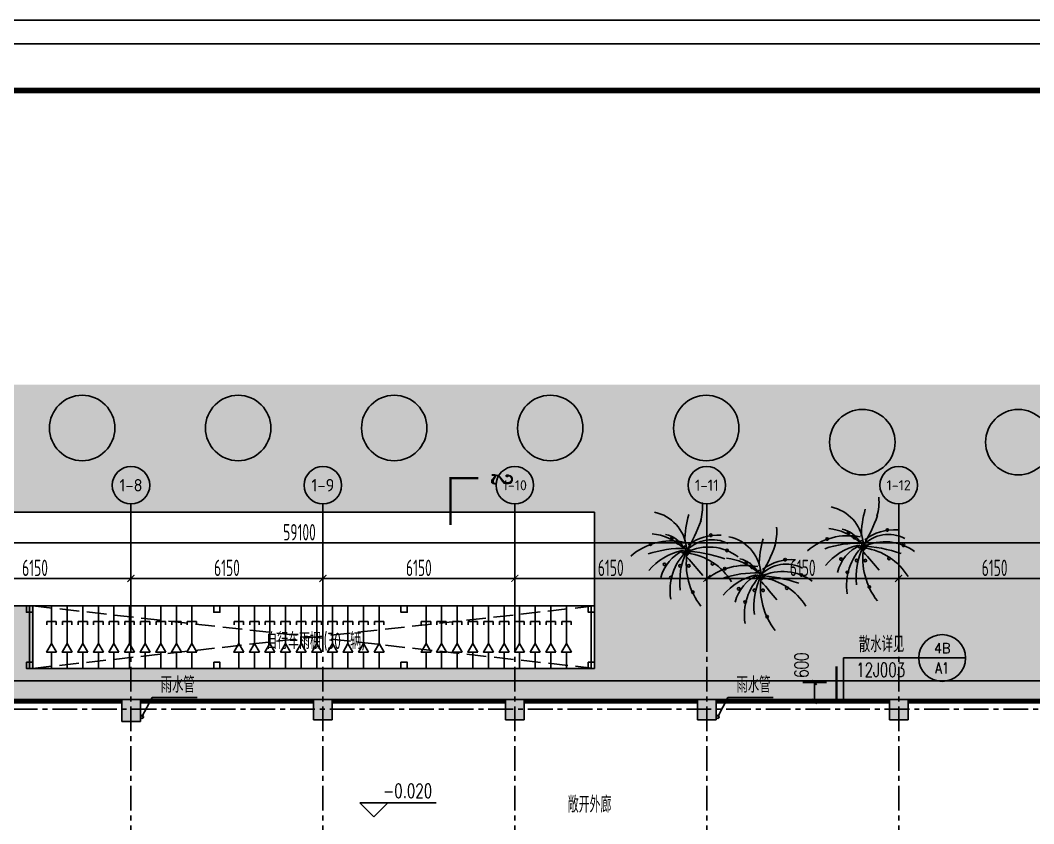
# Model space of a CAD drawing. Header units: millimetres. Extents: x -1048436 to -185795, y -983427 to 400387.
# Drawn here: x -732911 to -700435, y -428991 to -403260 of the extents above; entities that cross this region are included whole.
import ezdxf
from ezdxf.enums import TextEntityAlignment as Align

# ---------------------------------------------------------------- set-up
doc = ezdxf.new("R2010")
doc.units = ezdxf.units.MM
doc.header["$LTSCALE"] = 500
doc.linetypes.add('DASH', pattern=[0.35, 0.25, -0.1])
doc.linetypes.add('一层轴网$0$CENTER', pattern=[50.8, 31.75, -6.35, 6.35, -6.35])
for name, color, linetype in [('AXIS_TEXT', 7, 'Continuous'), ('A绿-1', 94, 'Continuous'), ('C-SHET-TTLB', 11, 'Continuous'), ('COLUMN', 254, 'Continuous'), ('DIM_LEAD', 3, 'Continuous'), ('DIM_SYMB', 3, 'Continuous'), ('PUB_DIM', 3, 'Continuous'), ('PUB_HATCH', 8, 'Continuous'), ('PUB_TEXT', 7, 'Continuous'), ('一层轴网$0$建-文字', 4, 'Continuous'), ('一层轴网$0$建-符号', 150, 'Continuous'), ('一层轴网$0$建-轴线', 1, '一层轴网$0$CENTER'), ('室外道路', 44, 'Continuous'), ('建-停车库', 55, 'Continuous'), ('建-墙', 254, 'Continuous'), ('建-屋面-排水沟落水口', 175, 'Continuous'), ('建-幕墙', 140, 'Continuous'), ('建-文字', 4, 'Continuous'), ('建-符号', 13, 'Continuous'), ('景-平面-绿化填充', 56, 'Continuous'), ('景-软景-乔木', 85, 'Continuous'), ('铺装填充', 251, 'Continuous')]:
    doc.layers.add(name, color=color, linetype=linetype)
doc.styles.add('_TCH_DIM', font='SIMPLEX', dxfattribs={"bigfont": 'GBCBIG'})
doc.styles.add('_TCH_DIM_T3', font='SIMPLEX', dxfattribs={"width": 0.705882, "bigfont": 'GBCBIG'})
doc.styles.add('_TCH_LABEL', font='COMPLEX', dxfattribs={"bigfont": 'GBCBIG'})
doc.styles.add('COMPLEX', font='COMPLEX')
doc.styles.add('ECADI', font='hzs.shx', dxfattribs={"width": 0.7, "bigfont": 'hztxt.shx'})
doc.styles.add('XD2008', font='xd-hzs.shx', dxfattribs={"width": 0.7, "bigfont": 'xd-hztxt.shx'})
doc.styles.add('一层轴网$0$XD2008', font='xd-hzs.shx', dxfattribs={"width": 0.7, "bigfont": 'xd-hztxt.shx'})
doc.styles.add('一层轴网$0$XD2008_T3', font='xd-hzs.shx', dxfattribs={"width": 0.7, "bigfont": 'xd-hztxt.shx'})
doc.dimstyles.new('_TCH_ARCH&&150', dxfattribs={"dimtxt": 446.25, "dimasz": 150, "dimexe": 375, "dimexo": 450, "dimgap": 150, "dimtad": 1, "dimdec": 0, "dimzin": 0, "dimdsep": 46, "dimtxsty": '_TCH_DIM_T3', "dimblk": 'ARCHTICK', "dimcen": 0.09, "dimclrt": 7, "dimazin": 2, "dimtfac": 1, "dimtdec": 0, "dimtix": 1, "dimtmove": 2, "dimatfit": 3, "dimldrblk": 'ARCHTICK', "dimfxl": 1, "dimtolj": 1, "dimtzin": 0, "dimarcsym": 0})
doc.dimstyles.new('一层轴网$0$XD100&&150', dxfattribs={"dimtxt": 525, "dimasz": 225, "dimexe": 150, "dimexo": 150, "dimgap": 75, "dimtad": 1, "dimdec": 0, "dimdsep": 46, "dimtxsty": '一层轴网$0$XD2008_T3', "dimblk": '一层轴网$0$_ARCHTICK', "dimcen": 2.5, "dimdle": 150, "dimclrt": 7, "dimaunit": 1, "dimadec": 0, "dimazin": 0, "dimtfac": 1, "dimtdec": 0, "dimtix": 1, "dimtmove": 0, "dimatfit": 3, "dimfxl": 1, "dimtolj": 1, "dimtzin": 0, "dimarcsym": 0})

# ---------------------------------------------------------------- blocks, each defined once
blk = doc.blocks.new('非机车位')
at = {"layer": '建-停车库'}
for p, q in [((0, 2000), (0, 1477)), ((0, 1200), (0, 0)), ((-150, 500), (-150, 600)), ((-150, 500), (150, 500)), ((150, 500), (150, 600))]:
    blk.add_line(p, q, dxfattribs=at)
blk.add_lwpolyline([(-160, 1477), (0, 1200), (160, 1477)], close=True, dxfattribs=at)
blk = doc.blocks.new('秋枫')
at = {"layer": 'A绿-1', "color": 0}
blk.add_circle((-7, -12), 1048, dxfattribs=at)
blk = doc.blocks.new('串钱柳')
at = {"layer": 'A绿-1'}
h = blk.add_hatch(color=0, dxfattribs=at)
edge = h.paths.add_edge_path()
edge.add_arc((-746, 114), 27, 180, 360)
edge.add_arc((-746, 114), 27, 0, 180)
edge = h.paths.add_edge_path()
edge.add_arc((-449, -316), 27, 180, 360)
edge.add_arc((-449, -316), 27, 0, 180)
edge = h.paths.add_edge_path()
edge.add_arc((-313, -598), 27, 180, 360)
edge.add_arc((-313, -598), 27, 0, 180)
edge = h.paths.add_edge_path()
edge.add_arc((-115, -346), 27, 180, 360)
edge.add_arc((-115, -346), 27, 0, 180)
edge = h.paths.add_edge_path()
edge.add_arc((70, -346), 27, 180, 360)
edge.add_arc((70, -346), 27, 0, 180)
edge = h.paths.add_edge_path()
edge.add_arc((157, -910), 27, 180, 360)
edge.add_arc((157, -910), 27, 0, 180)
edge = h.paths.add_edge_path()
edge.add_arc((578, -302), 27, 180, 360)
edge.add_arc((578, -302), 27, 0, 180)
edge = h.paths.add_edge_path()
edge.add_arc((887, -19), 27, 180, 360)
edge.add_arc((887, -19), 27, 0, 180)
edge = h.paths.add_edge_path()
edge.add_arc((541, 307), 27, 180, 360)
edge.add_arc((541, 307), 27, 0, 180)
edge = h.paths.add_edge_path()
edge.add_arc((-53, -49), 27, 180, 360)
edge.add_arc((-53, -49), 27, 0, 180)
edge = h.paths.add_edge_path()
edge.add_arc((83, -34), 27, 180, 360)
edge.add_arc((83, -34), 27, 0, 180)
edge = h.paths.add_edge_path()
edge.add_arc((33, -94), 27, 180, 360)
edge.add_arc((33, -94), 27, 0, 180)
edge = h.paths.add_edge_path()
edge.add_arc((-4, 55), 27, 180, 360)
edge.add_arc((-4, 55), 27, 0, 180)
edge = h.paths.add_edge_path()
edge.add_arc((21, -5), 27, 180, 360)
edge.add_arc((21, -5), 27, 0, 180)
edge = h.paths.add_edge_path()
edge.add_arc((-165, 144), 27, 180, 360)
edge.add_arc((-165, 144), 27, 0, 180)
edge = h.paths.add_edge_path()
edge.add_arc((-288, 248), 27, 180, 360)
h.paths.add_polyline_path([(30, -34), (32, -34), (32, -33), (30, -33)], flags=9)
h = blk.add_hatch(color=0, dxfattribs=at)
edge = h.paths.add_edge_path()
edge.add_arc((-288, 248), 27, 180, 360)
edge.add_arc((-288, 248), 27, 0, 180)
at = {"layer": 'A绿-1', "color": 0}
for centre, radius, start, end in [((-625, 893), 987, 342.9456, 6.4814), ((-839, -51), 867, 6.9904, 78.0284), ((2188, 139), 2205, 163.8561, 179.1105), ((-3104, 1844), 3647, 328.9873, 340.361), ((-834, -821), 1165, 48.7581, 83.8624), ((-538, -234), 568, 28.8901, 78.4579), ((-288, 248), 27, 0, 180), ((-288, 248), 27, 180, 0), ((688, -738), 1048, 85.8741, 126.9558), ((541, 307), 27, 0, 180), ((541, 307), 27, 180, 0), ((-302, -1133), 1318, 78.5516, 130.9815), ((-70, -2235), 2261, 88.3286, 108.729), ((-746, 114), 27, 0, 180), ((-746, 114), 27, 180, 0), ((-165, 144), 27, 0, 180), ((-165, 144), 27, 180, 0), ((-4, 55), 27, 0, 180), ((-4, 55), 27, 180, 0), ((21, -5), 27, 0, 180), ((567, -548), 760, 62.9909, 135.9102), ((492, -999), 1055, 53.3231, 115.7633), ((887, -19), 27, 0, 180), ((218, -1296), 1311, 103.0452, 139.7766), ((309, -801), 857, 114.0956, 166.2953), ((840, -868), 1169, 134.4861, 189.3762), ((1431, -704), 1555, 155.0888, 185.9637), ((-53, -49), 27, 0, 180), ((-53, -49), 27, 180, 0), ((-126, -2922), 2890, 70.5249, 87.8244), ((21, -5), 27, 180, 0), ((33, -94), 27, 0, 180), ((33, -94), 27, 180, 0), ((1480, -302), 1463, 171.2496, 218.2333), ((-5888, -5628), 8055, 39.0488, 42.6799), ((83, -34), 27, 0, 180), ((83, -34), 27, 180, 0), ((-119, -1360), 1293, 31.315, 82.1378), ((887, -19), 27, 180, 0), ((-449, -316), 27, 0, 180), ((-449, -316), 27, 180, 0), ((-115, -346), 27, 0, 180), ((-115, -346), 27, 180, 0), ((70, -346), 27, 0, 180), ((70, -346), 27, 180, 0), ((578, -302), 27, 0, 180), ((578, -302), 27, 180, 0), ((-313, -598), 27, 0, 180), ((-313, -598), 27, 180, 0), ((157, -910), 27, 0, 180), ((157, -910), 27, 180, 0)]:
    blk.add_arc(centre, radius, start, end, dxfattribs=at)
at = {"layer": 'A绿-1', "color": 0, "width": 0.8, "flags": 9}
for tag in ['YSIZE', 'XSIZE']:
    blk.add_attdef(tag, (30, -34), '', height=0.9, dxfattribs=at)
blk = doc.blocks.new('fdhgh')
at = {"layer": '景-平面-绿化填充'}
h = blk.add_hatch(dxfattribs=at)
h.set_pattern_fill('GRASS', color=256, scale=500, style=0)
h.set_pattern_definition([(90, (-26937.1, -803185.1), (-997.7955, 997.7955), [264.5807, -1731.0102]), (45, (-26937.1, -803185.1), (-997.7962, 997.7962), [264.5807, -1146.5161]), (135, (-26937.1, -803185.1), (-997.7962, -997.7962), [264.5807, -1146.5161])])
edge = h.paths.add_edge_path()
edge.add_line((-1391918, -533384), (-1391918, -500074))
edge.add_line((-1391918, -500074), (-1392920, -492192))
edge.add_line((-1392920, -492192), (-1460021, -492192))
edge.add_line((-1460021, -492192), (-1460021, -494283))
edge.add_arc((-1458021, -494283), 2000, 180, 270)
edge.add_line((-1458021, -496283), (-1434821, -496283))
edge.add_line((-1434821, -496283), (-1434821, -501283))
edge.add_line((-1434821, -501283), (-1452821, -501283))
edge.add_line((-1452821, -501283), (-1452821, -499283))
edge.add_line((-1452821, -499283), (-1458021, -499283))
edge.add_arc((-1458021, -501283), 2000, 90, 180)
edge.add_line((-1460021, -501283), (-1460021, -502283))
edge.add_line((-1460021, -502283), (-1406458, -502283))
edge.add_line((-1406458, -502283), (-1405476, -509988))
edge.add_line((-1405476, -509988), (-1405271, -509962))
edge.add_arc((-1405406, -508971), 1000, 277.7235, 360)
edge.add_line((-1404406, -508971), (-1404666, -506861))
edge.add_line((-1404666, -506861), (-1395440, -505688))
edge.add_line((-1395440, -505688), (-1393762, -518881))
edge.add_line((-1393762, -518881), (-1399615, -519626))
edge.add_arc((-1399489, -520618), 1000, 97.2475, 187.2475)
edge.add_line((-1400481, -520744), (-1400418, -521240))
edge.add_line((-1400418, -521240), (-1393573, -520369))
edge.add_line((-1393573, -520369), (-1391918, -533384))
edge = h.paths.add_edge_path()
edge.add_line((-1460644, -592730), (-1436235, -592730))
edge.add_line((-1436235, -592730), (-1436235, -590271))
edge.add_line((-1436235, -590271), (-1440973, -590271))
edge.add_line((-1440973, -590271), (-1440973, -582660))
edge.add_line((-1440973, -582660), (-1449771, -582659))
edge.add_line((-1449771, -582659), (-1449771, -583259))
edge.add_line((-1449771, -583259), (-1463873, -583259))
edge.add_line((-1463873, -583259), (-1463873, -584960))
edge.add_line((-1463873, -584960), (-1474580, -584960))
edge.add_line((-1474580, -584960), (-1476321, -583426))
edge.add_line((-1476321, -583426), (-1476321, -574192))
edge.add_line((-1476321, -574192), (-1481371, -574192))
edge.add_line((-1481371, -574192), (-1481371, -577350))
edge.add_arc((-1472371, -577350), 9000, 180, 247.0886)
edge.add_line((-1475875, -585640), (-1464599, -590406))
edge.add_arc((-1467358, -599627), 9626, 45.7713, 73.3481, ccw=False)
at = {"layer": '室外道路', "ltscale": 5}
for p, q in [((-1458021, -496283), (-1434821, -496283)), ((-1434821, -501283), (-1434821, -496283)), ((-1458021, -499283), (-1452821, -499283)), ((-1452821, -501283), (-1452821, -499283)), ((-1452821, -501283), (-1434821, -501283))]:
    blk.add_line(p, q, dxfattribs=at)
at = {"layer": '铺装填充', "linetype": 'DASH', "ltscale": 5}
for p, q in [((-1452821, -499283), (-1434821, -501283)), ((-1434821, -499283), (-1452821, -501283))]:
    blk.add_line(p, q, dxfattribs=at)
at = {"layer": '景-软景-乔木', "rotation": 359.9453817473567}
for p in [(-1451230, -493573), (-1446230, -493573), (-1441230, -493573), (-1436230, -493573), (-1431230, -493573), (-1426230, -494025), (-1421230, -494025)]:
    blk.add_blockref('秋枫', p, dxfattribs=at)
at = {"layer": '景-软景-乔木', "xscale": 1.5, "yscale": 1.5, "zscale": 1.5, "rotation": 359.9453817473567}
for p in [(-1426246, -497310), (-1431903, -497478), (-1429522, -498261)]:
    blk.add_blockref('串钱柳', p, dxfattribs=at)
blk = doc.blocks.new('_AXISO')
blk.add_circle((0, 0), 0.5)
at = {"layer": 'AXIS_TEXT', "style": 'COMPLEX', "width": 1.041667}
blk.add_attdef('A', text='', height=0.56, dxfattribs=at).set_placement((-0.25, -0.28), (0.25, -0.28), align=Align.FIT)
blk = doc.blocks.new('一层轴网$0$_ARCHTICK')
at = {"color": 0, "linetype": 'ByBlock', "const_width": 0.15}
blk.add_lwpolyline([(-0.5, -0.5), (0.5, 0.5)], dxfattribs=at)
blk = doc.blocks.new('*D2923')
at = {"layer": 'Defpoints', "color": 0, "transparency": 16777216}
for p in [(24000, 83960), (17850, 82276), (24000, 82276)]:
    blk.add_point(p, dxfattribs=at)
at = {"layer": '一层轴网$0$建-符号', "color": 0, "lineweight": -2, "transparency": 16777216}
for p, q in [((17700, 83960), (24150, 83960)), ((17850, 82426), (17850, 84110)), ((24000, 82426), (24000, 84110))]:
    blk.add_line(p, q, dxfattribs=at)
at = {"layer": '一层轴网$0$建-符号', "color": 0, "lineweight": -2, "transparency": 16777216, "xscale": 225, "yscale": 225, "zscale": 225, "rotation": 180}
blk.add_blockref('一层轴网$0$_ARCHTICK', (17850, 83960), dxfattribs=at)
at = {"layer": '一层轴网$0$建-符号', "color": 0, "lineweight": -2, "transparency": 16777216, "xscale": 225, "yscale": 225, "zscale": 225}
blk.add_blockref('一层轴网$0$_ARCHTICK', (24000, 83960), dxfattribs=at)
at = {"layer": '一层轴网$0$建-符号', "color": 7, "transparency": 16777216, "insert": (20925, 84297), "char_height": 525, "attachment_point": 5, "style": '一层轴网$0$XD2008_T3'}
blk.add_mtext('\\A1;6150', dxfattribs=at)
blk = doc.blocks.new('*D2924')
at = {"layer": 'Defpoints', "color": 0, "transparency": 16777216}
for p in [(30150, 83960), (24000, 82276), (30150, 82276)]:
    blk.add_point(p, dxfattribs=at)
at = {"layer": '一层轴网$0$建-符号', "color": 0, "lineweight": -2, "transparency": 16777216}
for p, q in [((23850, 83960), (30300, 83960)), ((24000, 82426), (24000, 84110)), ((30150, 82426), (30150, 84110))]:
    blk.add_line(p, q, dxfattribs=at)
at = {"layer": '一层轴网$0$建-符号', "color": 0, "lineweight": -2, "transparency": 16777216, "xscale": 225, "yscale": 225, "zscale": 225, "rotation": 180}
blk.add_blockref('一层轴网$0$_ARCHTICK', (24000, 83960), dxfattribs=at)
at = {"layer": '一层轴网$0$建-符号', "color": 0, "lineweight": -2, "transparency": 16777216, "xscale": 225, "yscale": 225, "zscale": 225}
blk.add_blockref('一层轴网$0$_ARCHTICK', (30150, 83960), dxfattribs=at)
at = {"layer": '一层轴网$0$建-符号', "color": 7, "transparency": 16777216, "insert": (27075, 84297), "char_height": 525, "attachment_point": 5, "style": '一层轴网$0$XD2008_T3'}
blk.add_mtext('\\A1;6150', dxfattribs=at)
blk = doc.blocks.new('*D2925')
at = {"layer": 'Defpoints', "color": 0, "transparency": 16777216}
for p in [(36300, 83960), (30150, 82276), (36300, 82276)]:
    blk.add_point(p, dxfattribs=at)
at = {"layer": '一层轴网$0$建-符号', "color": 0, "lineweight": -2, "transparency": 16777216}
for p, q in [((30000, 83960), (36450, 83960)), ((30150, 82426), (30150, 84110)), ((36300, 82426), (36300, 84110))]:
    blk.add_line(p, q, dxfattribs=at)
at = {"layer": '一层轴网$0$建-符号', "color": 0, "lineweight": -2, "transparency": 16777216, "xscale": 225, "yscale": 225, "zscale": 225, "rotation": 180}
blk.add_blockref('一层轴网$0$_ARCHTICK', (30150, 83960), dxfattribs=at)
at = {"layer": '一层轴网$0$建-符号', "color": 0, "lineweight": -2, "transparency": 16777216, "xscale": 225, "yscale": 225, "zscale": 225}
blk.add_blockref('一层轴网$0$_ARCHTICK', (36300, 83960), dxfattribs=at)
at = {"layer": '一层轴网$0$建-符号', "color": 7, "transparency": 16777216, "insert": (33225, 84297), "char_height": 525, "attachment_point": 5, "style": '一层轴网$0$XD2008_T3'}
blk.add_mtext('\\A1;6150', dxfattribs=at)
blk = doc.blocks.new('*D2926')
at = {"layer": 'Defpoints', "color": 0, "transparency": 16777216}
for p in [(42450, 83960), (36300, 82276), (42450, 82276)]:
    blk.add_point(p, dxfattribs=at)
at = {"layer": '一层轴网$0$建-符号', "color": 0, "lineweight": -2, "transparency": 16777216}
for p, q in [((36150, 83960), (42600, 83960)), ((36300, 82426), (36300, 84110)), ((42450, 82426), (42450, 84110))]:
    blk.add_line(p, q, dxfattribs=at)
at = {"layer": '一层轴网$0$建-符号', "color": 0, "lineweight": -2, "transparency": 16777216, "xscale": 225, "yscale": 225, "zscale": 225, "rotation": 180}
blk.add_blockref('一层轴网$0$_ARCHTICK', (36300, 83960), dxfattribs=at)
at = {"layer": '一层轴网$0$建-符号', "color": 0, "lineweight": -2, "transparency": 16777216, "xscale": 225, "yscale": 225, "zscale": 225}
blk.add_blockref('一层轴网$0$_ARCHTICK', (42450, 83960), dxfattribs=at)
at = {"layer": '一层轴网$0$建-符号', "color": 7, "transparency": 16777216, "insert": (39375, 84297), "char_height": 525, "attachment_point": 5, "style": '一层轴网$0$XD2008_T3'}
blk.add_mtext('\\A1;6150', dxfattribs=at)
blk = doc.blocks.new('*D2927')
at = {"layer": 'Defpoints', "color": 0, "transparency": 16777216}
for p in [(48600, 83960), (42450, 82276), (48600, 82276)]:
    blk.add_point(p, dxfattribs=at)
at = {"layer": '一层轴网$0$建-符号', "color": 0, "lineweight": -2, "transparency": 16777216}
for p, q in [((42300, 83960), (48750, 83960)), ((42450, 82426), (42450, 84110)), ((48600, 82426), (48600, 84110))]:
    blk.add_line(p, q, dxfattribs=at)
at = {"layer": '一层轴网$0$建-符号', "color": 0, "lineweight": -2, "transparency": 16777216, "xscale": 225, "yscale": 225, "zscale": 225, "rotation": 180}
blk.add_blockref('一层轴网$0$_ARCHTICK', (42450, 83960), dxfattribs=at)
at = {"layer": '一层轴网$0$建-符号', "color": 0, "lineweight": -2, "transparency": 16777216, "xscale": 225, "yscale": 225, "zscale": 225}
blk.add_blockref('一层轴网$0$_ARCHTICK', (48600, 83960), dxfattribs=at)
at = {"layer": '一层轴网$0$建-符号', "color": 7, "transparency": 16777216, "insert": (45525, 84297), "char_height": 525, "attachment_point": 5, "style": '一层轴网$0$XD2008_T3'}
blk.add_mtext('\\A1;6150', dxfattribs=at)
blk = doc.blocks.new('*D2928')
at = {"layer": 'Defpoints', "color": 0, "transparency": 16777216}
for p in [(54750, 83960), (48600, 82276), (54750, 82276)]:
    blk.add_point(p, dxfattribs=at)
at = {"layer": '一层轴网$0$建-符号', "color": 0, "lineweight": -2, "transparency": 16777216}
for p, q in [((48450, 83960), (54900, 83960)), ((48600, 82426), (48600, 84110)), ((54750, 82426), (54750, 84110))]:
    blk.add_line(p, q, dxfattribs=at)
at = {"layer": '一层轴网$0$建-符号', "color": 0, "lineweight": -2, "transparency": 16777216, "xscale": 225, "yscale": 225, "zscale": 225, "rotation": 180}
blk.add_blockref('一层轴网$0$_ARCHTICK', (48600, 83960), dxfattribs=at)
at = {"layer": '一层轴网$0$建-符号', "color": 0, "lineweight": -2, "transparency": 16777216, "xscale": 225, "yscale": 225, "zscale": 225}
blk.add_blockref('一层轴网$0$_ARCHTICK', (54750, 83960), dxfattribs=at)
at = {"layer": '一层轴网$0$建-符号', "color": 7, "transparency": 16777216, "insert": (51675, 84297), "char_height": 525, "attachment_point": 5, "style": '一层轴网$0$XD2008_T3'}
blk.add_mtext('\\A1;6150', dxfattribs=at)
blk = doc.blocks.new('*D2930')
at = {"layer": 'Defpoints', "color": 0, "transparency": 16777216}
for p in [(58950, 85100), (-150, 84110), (58950, 84110)]:
    blk.add_point(p, dxfattribs=at)
at = {"layer": '一层轴网$0$建-符号', "color": 0, "lineweight": -2, "transparency": 16777216}
for p, q in [((-300, 85100), (59100, 85100)), ((-150, 84260), (-150, 85250)), ((58950, 84260), (58950, 85250))]:
    blk.add_line(p, q, dxfattribs=at)
at = {"layer": '一层轴网$0$建-符号', "color": 0, "lineweight": -2, "transparency": 16777216, "xscale": 225, "yscale": 225, "zscale": 225, "rotation": 180}
blk.add_blockref('一层轴网$0$_ARCHTICK', (-150, 85100), dxfattribs=at)
at = {"layer": '一层轴网$0$建-符号', "color": 0, "lineweight": -2, "transparency": 16777216, "xscale": 225, "yscale": 225, "zscale": 225}
blk.add_blockref('一层轴网$0$_ARCHTICK', (58950, 85100), dxfattribs=at)
at = {"layer": '一层轴网$0$建-符号', "color": 7, "transparency": 16777216, "insert": (29400, 85437.5), "char_height": 525, "attachment_point": 5, "style": '一层轴网$0$XD2008_T3'}
blk.add_mtext('\\A1;59100', dxfattribs=at)
blk = doc.blocks.new('集团图框A0')
at = {"layer": 'C-SHET-TTLB'}
for points in [[(1015.73, -1212.37), (1015.73, -2063.37), (-183.27, -2063.37), (-183.27, -1212.37)], [(1010.73, -1217.37), (1010.73, -2058.37), (-178.27, -2058.37), (-178.27, -1217.37)]]:
    blk.add_lwpolyline(points, close=True, dxfattribs=at)
at = {"layer": 'C-SHET-TTLB', "const_width": 1.2}
blk.add_lwpolyline([(-159.87, -1227.37), (1000.73, -1227.37), (1000.73, -2048.37), (-159.87, -2048.37)], close=True, dxfattribs=at)
at = {"color": 2, "style": 'ECADI', "width": 0.7}
for tag, p in [('序号1', (929.61, -1745.73)), ('记要1', (957.8, -1745.75)), ('日期1', (993.15, -1745.56)), ('序号2', (929.61, -1751.61)), ('记要2', (957.8, -1751.63)), ('日期2', (993.15, -1751.44)), ('序号3', (929.61, -1757.47)), ('记要3', (957.8, -1757.49)), ('日期3', (993.15, -1757.31)), ('序号4', (929.61, -1763.36)), ('记要4', (957.8, -1763.38)), ('日期4', (993.15, -1763.19)), ('合作设计单位', (962.41, -1906.6)), ('审定人', (961.73, -1925.59)), ('审核人', (961.73, -1935.07)), ('设计总负责人', (961.73, -1944.83)), ('专业负责人', (961.73, -1955.56)), ('校对人', (961.73, -1965.81)), ('设计人', (961.73, -1975.68)), ('建设单位上', (964.26, -1983.78)), ('建设单位中', (964.26, -1987.74)), ('建设单位下', (964.26, -1991.58)), ('项目名称上', (964.24, -1996.15)), ('项目名称中', (964.24, -2000.23)), ('项目名称下', (964.24, -2004.18)), ('子项', (963.47, -2010.78)), ('图名上', (964.36, -2017.44)), ('图名中', (964.36, -2021.34)), ('图名下', (964.36, -2025.46)), ('工程编号', (946.99, -2031.42)), ('阶段', (983.81, -2031.45)), ('比例', (945.85, -2038.04)), ('专业', (983.61, -2037.82)), ('日期', (945.99, -2044.58)), ('图别、图号', (985.93, -2044.68))]:
    blk.add_attdef(tag, text='', height=3.5, dxfattribs=at).set_placement(p, align=Align.MIDDLE)
blk = doc.blocks.new('A0')
blk.add_blockref('集团图框A0', (-1070456.26, -656962.74))
blk = doc.blocks.new('A$C06EE1D4D')
at = {"layer": 'DIM_LEAD'}
for p, q in [((92808, 114950), (93131, 115567)), ((93131, 115567), (94581, 115567)), ((111258, 114950), (111581, 115567)), ((111581, 115567), (113031, 115567))]:
    blk.add_line(p, q, dxfattribs=at)
at = {"layer": '建-屋面-排水沟落水口'}
for centre in [(92808, 114950), (111258, 114950)]:
    blk.add_circle(centre, 50, dxfattribs=at)
at = {"layer": 'PUB_TEXT', "style": '_TCH_DIM'}
for p in [(93407, 115724), (111857, 115724)]:
    blk.add_text('雨水管', height=506.4, dxfattribs=at).set_placement(p)
blk = doc.blocks.new('_ArchTick')
at = {"color": 0, "linetype": 'ByBlock', "const_width": 0.4}
blk.add_lwpolyline([(-0.5, -0.5), (0.5, 0.5)], dxfattribs=at)
blk = doc.blocks.new('*D341')
at = {"layer": 'Defpoints', "color": 0, "transparency": 16777216}
for p in [(-707461, -424468), (-706622, -424468), (-706622, -425068)]:
    blk.add_point(p, dxfattribs=at)
at = {"layer": 'PUB_DIM', "color": 0, "lineweight": -2, "transparency": 16777216}
for p, q in [((-707072, -424468), (-707836, -424468)), ((-707461, -425068), (-707461, -424468)), ((-707072, -425068), (-707836, -425068))]:
    blk.add_line(p, q, dxfattribs=at)
at = {"layer": 'PUB_DIM', "color": 0, "lineweight": -2, "transparency": 16777216, "xscale": 150, "yscale": 150, "zscale": 150}
for p, rotation in [((-707461, -424468), 90), ((-707461, -425068), 270)]:
    blk.add_blockref('_ArchTick', p, dxfattribs=dict(at, rotation=rotation))
at = {"layer": 'PUB_DIM', "color": 7, "transparency": 16777216, "insert": (-707874, -423913), "char_height": 446.2, "attachment_point": 5, "rotation": 90, "style": '_TCH_DIM_T3'}
blk.add_mtext('\\A1;600', dxfattribs=at)
blk = doc.blocks.new('一层轴网')
at = {"layer": '一层轴网$0$建-符号'}
for p, q in [((24000, 82276.4), (24000, 86342.8)), ((30150, 82276.4), (30150, 86342.8)), ((36300, 82276.4), (36300, 86342.8)), ((42450, 82276.4), (42450, 86342.8)), ((48600, 82276.4), (48600, 86342.8))]:
    blk.add_line(p, q, dxfattribs=at)
at = {"layer": '一层轴网$0$建-轴线', "ltscale": 0.05}
blk.add_line((-2650, 79776.4), (66950.9, 79776.4), dxfattribs=at)
for points in [[(24000, 57476.4), (24000, 82276.4)], [(30150, 57476.4), (30150, 82276.4)], [(36300, 57476.4), (36300, 82276.4)], [(42450, 57476.4), (42450, 82276.4)], [(48600, 57476.4), (48600, 82276.4)]]:
    blk.add_lwpolyline(points, dxfattribs=at)
at = {"layer": '一层轴网$0$建-符号'}
ref = blk.add_blockref('_AXISO', (24000, 86942.8), dxfattribs=dict(at, xscale=1200, yscale=1200, zscale=1200))
ref.add_attrib('A', '1-8', dxfattribs={"layer": '一层轴网$0$建-文字', "height": 396.67, "style": '一层轴网$0$XD2008', "width": 0.808889}).set_placement((23629.8, 86744.4), (24370.2, 86744.4), align=Align.FIT)
ref = blk.add_blockref('_AXISO', (30150, 86942.8), dxfattribs=dict(at, xscale=1200, yscale=1200, zscale=1200))
ref.add_attrib('A', '1-9', dxfattribs={"layer": '一层轴网$0$建-文字', "height": 402.24, "style": '一层轴网$0$XD2008', "width": 0.80791}).set_placement((29781.3, 86741.7), (30518.7, 86741.7), align=Align.FIT)
ref = blk.add_blockref('_AXISO', (36300, 86942.8), dxfattribs=dict(at, xscale=1200, yscale=1200, zscale=1200))
ref.add_attrib('A', '1-10', dxfattribs={"layer": '一层轴网$0$建-文字', "height": 323.08, "style": '一层轴网$0$XD2008', "width": 0.78}).set_placement((35912.3, 86781.2), (36687.7, 86781.2), align=Align.FIT)
ref = blk.add_blockref('_AXISO', (42450, 86942.8), dxfattribs=dict(at, xscale=1200, yscale=1200, zscale=1200))
ref.add_attrib('A', '1-11', dxfattribs={"layer": '一层轴网$0$建-文字', "height": 361.14, "style": '一层轴网$0$XD2008', "width": 0.728}).set_placement((42070.8, 86762.2), (42829.2, 86762.2), align=Align.FIT)
ref = blk.add_blockref('_AXISO', (48600, 86942.8), dxfattribs=dict(at, xscale=1200, yscale=1200, zscale=1200))
ref.add_attrib('A', '1-12', dxfattribs={"layer": '一层轴网$0$建-文字', "height": 323.08, "style": '一层轴网$0$XD2008', "width": 0.78}).set_placement((48212.3, 86781.2), (48987.7, 86781.2), align=Align.FIT)
for p1, p2, distance, picture, middle in [((-150, 84110), (58950, 84110), 990, '*D2930', (29400, 85437.5)), ((17850, 82276.4), (24000, 82276.4), 1683.6, '*D2923', (20925, 84297.5)), ((24000, 82276.4), (30150, 82276.4), 1683.6, '*D2924', (27075, 84297.5)), ((30150, 82276.4), (36300, 82276.4), 1683.6, '*D2925', (33225, 84297.5)), ((36300, 82276.4), (42450, 82276.4), 1683.6, '*D2926', (39375, 84297.5)), ((42450, 82276.4), (48600, 82276.4), 1683.6, '*D2927', (45525, 84297.5)), ((48600, 82276.4), (54750, 82276.4), 1683.6, '*D2928', (51675, 84297.5))]:
    dim = blk.add_aligned_dim(p1=p1, p2=p2, distance=distance, dimstyle='一层轴网$0$XD100&&150', dxfattribs=at)
    dim.commit()
    dim.dimension.update_dxf_attribs({"geometry": picture, "text_midpoint": middle})

msp = doc.modelspace()

# ---------------------------------------------------------------- hatches: boundary and pattern name
at = {"layer": 'PUB_HATCH'}
for points in [[(-729661.4, -425017.4), (-729661.4, -425717.4), (-729061.4, -425717.4), (-729061.4, -425017.4)], [(-723511.4, -425017.4), (-723511.4, -425667.4), (-722911.4, -425667.4), (-722911.4, -425017.4)], [(-717361.4, -425017.4), (-717361.4, -425667.4), (-716761.4, -425667.4), (-716761.4, -425017.4)], [(-711211.4, -425017.4), (-711211.4, -425667.4), (-710611.4, -425667.4), (-710611.4, -425017.4)], [(-705061.4, -425017.4), (-705061.4, -425667.4), (-704461.4, -425667.4), (-704461.4, -425017.4)]]:
    msp.add_hatch(color=256, dxfattribs=at).paths.add_polyline_path(points)

# ---------------------------------------------------------------- linework, layer by layer
for points in [[(-732712.4, -422017.7), (-732512.4, -422017.7), (-732512.4, -422217.7), (-732712.4, -422217.7)], [(-726712.4, -422017.7), (-726512.4, -422017.7), (-726512.4, -422217.7), (-726712.4, -422217.7)], [(-720712.4, -422017.7), (-720512.4, -422017.7), (-720512.4, -422217.7), (-720712.4, -422217.7)], [(-714712.4, -422017.7), (-714512.4, -422017.7), (-714512.4, -422217.7), (-714712.4, -422217.7)], [(-732712.4, -423817.6), (-732512.4, -423817.6), (-732512.4, -424017.6), (-732712.4, -424017.6)], [(-726712.4, -423817.6), (-726512.4, -423817.6), (-726512.4, -424017.6), (-726712.4, -424017.6)], [(-720712.4, -423817.6), (-720512.4, -423817.6), (-720512.4, -424017.6), (-720712.4, -424017.6)], [(-714712.4, -423817.6), (-714512.4, -423817.6), (-714512.4, -424017.6), (-714712.4, -424017.6)]]:
    msp.add_lwpolyline(points, close=True)
at = {"layer": 'COLUMN'}
for p, q in [((-729661.4, -425017.4), (-729661.4, -425717.4)), ((-729061.4, -425017.4), (-729661.4, -425017.4)), ((-729061.4, -425717.4), (-729061.4, -425017.4)), ((-723511.4, -425017.4), (-723511.4, -425667.4)), ((-722911.4, -425017.4), (-723511.4, -425017.4)), ((-722911.4, -425667.4), (-722911.4, -425017.4)), ((-717361.4, -425017.4), (-717361.4, -425667.4)), ((-716761.4, -425017.4), (-717361.4, -425017.4)), ((-716761.4, -425667.4), (-716761.4, -425017.4)), ((-711211.4, -425017.4), (-711211.4, -425667.4)), ((-710611.4, -425017.4), (-711211.4, -425017.4)), ((-710611.4, -425667.4), (-710611.4, -425017.4)), ((-705061.4, -425017.4), (-705061.4, -425667.4)), ((-704461.4, -425017.4), (-705061.4, -425017.4)), ((-704461.4, -425667.4), (-704461.4, -425017.4)), ((-729661.4, -425717.4), (-729061.4, -425717.4)), ((-723511.4, -425667.4), (-722911.4, -425667.4)), ((-717361.4, -425667.4), (-716761.4, -425667.4)), ((-711211.4, -425667.4), (-710611.4, -425667.4)), ((-705061.4, -425667.4), (-704461.4, -425667.4))]:
    msp.add_line(p, q, dxfattribs=at)
at = {"layer": 'DIM_SYMB', "const_width": 75}
msp.add_lwpolyline([(-718227.6, -417921.3), (-719127.6, -417921.3), (-719127.6, -419421.3)], dxfattribs=at)
at = {"layer": '建-墙', "ltscale": 2000}
for points in [[(-732612.4, -422017.7), (-714612.4, -422017.7), (-714612.4, -424017.7), (-732612.4, -424017.7), (-732612.4, -422017.7)], [(-747811.4, -425017.7), (-686430.4, -425017.5)]]:
    msp.add_lwpolyline(points, dxfattribs=at)
at = {"layer": '建-屋面-排水沟落水口'}
msp.add_lwpolyline([(-677843.9, -489092.7), (-677852.8, -484952), (-678624.2, -479368.8), (-678035.5, -479292.9), (-678918.4, -472350.8), (-679513, -472426.4), (-680522.2, -464490.3), (-679927.6, -464414.7), (-680760.3, -457867.4), (-681355.4, -457943.1), (-681660.2, -455562), (-681063.2, -455485.6), (-681946.1, -448542.5), (-682541.4, -448618.2), (-685619, -424417.5), (-739631.1, -424417.5)], dxfattribs=at)
at = {"layer": '建-幕墙'}
for p, q in [((-735211.1, -425067.6), (-729661.1, -425067.5)), ((-729061.1, -425067.6), (-723511.1, -425067.5)), ((-722911.1, -425067.6), (-717361.1, -425067.5)), ((-716761, -425067.2), (-711211, -425067.1)), ((-710611.1, -425067.6), (-705061.1, -425067.5)), ((-704461.1, -425067.6), (-698911.1, -425067.5)), ((-735211.1, -425117.6), (-729661.1, -425117.5)), ((-729061.1, -425117.6), (-723511.1, -425117.5)), ((-722911.1, -425117.6), (-717361.1, -425117.5)), ((-716761, -425117.2), (-711211, -425117.1)), ((-710611.1, -425117.6), (-705061.1, -425117.5)), ((-704461.1, -425117.6), (-698911.1, -425117.5))]:
    msp.add_line(p, q, dxfattribs=at)
at = {"layer": '建-符号'}
for p, q in [((-706534.9, -423683), (-704119.9, -423683)), ((-706534.9, -424994.7), (-706534.9, -423683)), ((-702619.9, -423683), (-704119.9, -423683)), ((-721583.8, -428769.1), (-722033.8, -428319.1)), ((-722033.8, -428319.1), (-719582.8, -428319.1)), ((-721583.8, -428769.1), (-721133.8, -428319.1))]:
    msp.add_line(p, q, dxfattribs=at)
at = {"layer": '建-符号', "const_width": 75}
msp.add_lwpolyline([(-706759.9, -424994.7), (-706759.9, -423947.5)], dxfattribs=at)
at = {"layer": '建-符号'}
msp.add_circle((-703369.9, -423683), 750, dxfattribs=at)

# ---------------------------------------------------------------- block references
at = {"xscale": 150, "yscale": 150, "zscale": 150}
msp.add_blockref('A0', (159799713.8, 98323006.5), dxfattribs=at)
for name, p in [('fdhgh', (720308.8, 77265.7)), ('一层轴网', (-753362.7, -505094)), ('A$C06EE1D4D', (-821819.6, -540518.5))]:
    msp.add_blockref(name, p)
at = {"layer": '建-停车库', "rotation": 180}
for p in [(-731908.9, -422017.6), (-731408.9, -422017.6), (-730908.9, -422017.6), (-730408.9, -422017.6), (-729908.9, -422017.6), (-729408.9, -422017.6), (-728908.9, -422017.6), (-728408.9, -422017.6), (-727908.9, -422017.6), (-727408.9, -422017.6), (-725908.9, -422017.6), (-725408.9, -422017.6), (-724908.9, -422017.6), (-724408.9, -422017.6), (-723908.9, -422017.6), (-723408.9, -422017.6), (-722908.9, -422017.6), (-722408.9, -422017.6), (-721908.9, -422017.6), (-721408.9, -422017.6), (-719908.9, -422017.6), (-719408.9, -422017.6), (-718908.9, -422017.6), (-718408.9, -422017.6), (-717908.9, -422017.6), (-717408.9, -422017.6), (-716908.9, -422017.6), (-716408.9, -422017.6), (-715908.9, -422017.6), (-715408.9, -422017.6)]:
    msp.add_blockref('非机车位', p, dxfattribs=at)

# ---------------------------------------------------------------- texts
at = {"layer": 'PUB_TEXT', "style": '_TCH_LABEL', "width": 0.705882}
msp.add_text('2', height=637.5, rotation=270, dxfattribs=at).set_placement((-717796.4, -417771.3))
at = {"layer": 'PUB_TEXT', "style": '_TCH_DIM'}
msp.add_text('散水详见', height=506.38, dxfattribs=at).set_placement((-706039.5, -423497.6))
for s, height, p, p2 in [('4B', 329.48, (-703636.6, -423534.4), (-703103.2, -423534.4)), ('A1', 353.2, (-703597, -424180.9), (-703142.9, -424180.9))]:
    msp.add_text(s, height=height, dxfattribs=at).set_placement(p, p2, align=Align.FIT)
at = {"layer": 'PUB_TEXT', "style": '_TCH_DIM', "width": 0.705882}
msp.add_text('12J003', height=446.25, dxfattribs=at).set_placement((-706122.4, -424286.8))
at = {"layer": '建-文字'}
for s, height, style, width, p in [('自行车雨棚', 525, 'XD2008', 0.7, (-725025, -423397.2)), ('(30', 525, 'XD2008', 0.7, (-723187.5, -423397.2)), ('辆', 525, 'XD2008', 0.7, (-722339.4, -423397.2)), (')', 525, 'XD2008', 0.7, (-721971.9, -423397.2)), ('-0.020', 446.25, '_TCH_DIM', 0.705882, (-721277.8, -428161.6)), ('敞开外廊', 525, 'XD2008', 0.7, (-715364.6, -428637.9))]:
    msp.add_text(s, height=height, dxfattribs=dict(at, style=style, width=width)).set_placement(p)

# ---------------------------------------------------------------- dimensions: what is measured, and where the dimension line sits
at = {"layer": 'PUB_DIM'}
dim = msp.add_linear_dim(base=(-707461.1, -424467.6), p1=(-706622.3, -425067.6), p2=(-706622.3, -424467.6), angle=90, dimstyle='_TCH_ARCH&&150', dxfattribs=at)
dim.commit()
dim.dimension.update_dxf_attribs({"geometry": '*D341', "text_midpoint": (-707873.6, -423912.6), "dimtype": 129})

doc.saveas('drawing.dxf')
